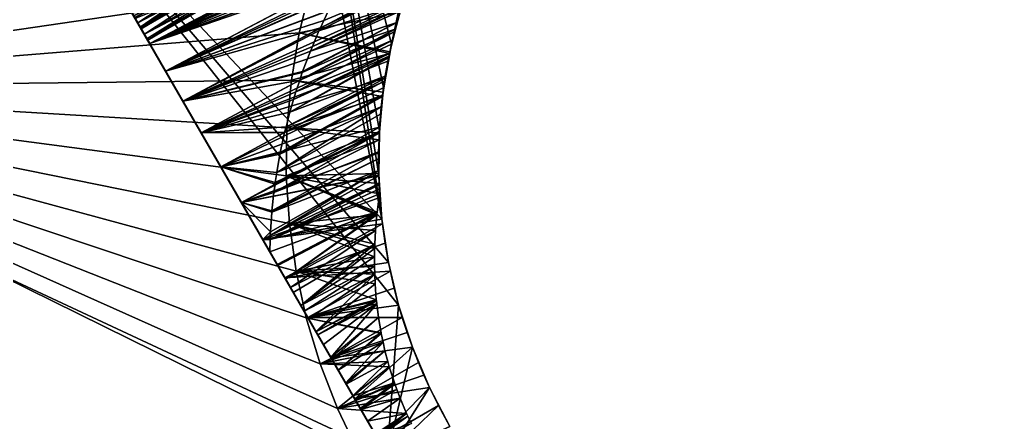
# Model space of a CAD drawing. Header units: metres. Extents: x -44.6 to 35.4, y -44.1 to 26.9.
# Drawn here: x -23.86 to -2.72, y -11.33 to -2.61 of the extents above; entities that cross this region are included whole.
import ezdxf

# ---------------------------------------------------------------- set-up
doc = ezdxf.new("R2010")
doc.units = ezdxf.units.M

msp = doc.modelspace()

# ---------------------------------------------------------------- linework, layer by layer
for points in [[(-32.494915, -4.090965, 91.214554), (-21.645548, 21.083145, 91.214554), (-21.477617, 20.976406, 91.214554)], [(-30.562969, 9.967408, 91.214554), (-21.645548, 21.083145, 91.214554), (-32.494915, -4.090965, 91.214554)], [(-21.477617, 20.976406, 91.214554), (-21.155891, 20.771914, 91.214554), (-32.494915, -4.090965, 91.214554)], [(-32.494915, -4.090965, 91.214554), (-21.155891, 20.771914, 91.214554), (-20.875952, 20.604309, 91.214554)], [(-20.875952, 20.604309, 91.214554), (-20.860102, 20.594818, 91.214554), (-32.494915, -4.090965, 91.214554)], [(-20.860102, 20.594818, 91.214554), (-20.660181, 20.475122, 91.214554), (-32.494915, -4.090965, 91.214554)], [(-32.494915, -4.090965, 91.214554), (-20.660181, 20.475122, 91.214554), (-20.206511, 20.219816, 91.214554)], [(-20.206511, 20.219816, 91.214554), (-20.158503, 20.192801, 91.214554), (-32.494915, -4.090965, 91.214554)], [(-20.158503, 20.192801, 91.214554), (-19.650936, 19.924978, 91.214554), (-32.494915, -4.090965, 91.214554)], [(-32.494915, -4.090965, 91.214554), (-19.650936, 19.924978, 91.214554), (-19.514906, 19.857868, 91.214554)], [(-19.514906, 19.857868, 91.214554), (-19.447666, 19.824694, 91.214554), (-32.494915, -4.090965, 91.214554)], [(-19.447666, 19.824694, 91.214554), (-19.137566, 19.671705, 91.214554), (-32.494915, -4.090965, 91.214554)], [(-32.494915, -4.090965, 91.214554), (-19.137566, 19.671705, 91.214554), (-18.786144, 19.510136, 91.214554)], [(-18.786144, 19.510136, 91.214554), (-18.618469, 19.433048, 91.214554), (-32.494915, -4.090965, 91.214554)], [(-18.618469, 19.433048, 91.214554), (-18.093723, 19.209085, 91.214554), (-32.494915, -4.090965, 91.214554)], [(-32.494915, -4.090965, 91.214554), (-18.093723, 19.209085, 91.214554), (-18.020308, 19.18013, 91.214554)], [(-18.020308, 19.18013, 91.214554), (-17.748207, 19.072813, 91.214554), (-32.494915, -4.090965, 91.214554)], [(-17.748207, 19.072813, 91.214554), (-17.563393, 18.999922, 91.214554), (-32.494915, -4.090965, 91.214554)], [(-32.494915, -4.090965, 91.214554), (-17.563393, 18.999922, 91.214554), (-8.667542, 15.624047, 91.214554)], [(-8.667542, 15.624047, 91.214554), (-8.546576, 15.073651, 91.214554), (-32.494915, -4.090965, 91.214554)], [(-32.494915, -4.090965, 91.214554), (-8.546576, 15.073651, 91.214554), (-8.349462, 14.545717, 91.214554)], [(-32.494915, -4.090965, 91.214554), (-8.349462, 14.545717, 91.214554), (-8.080112, 14.050723, 91.214554)], [(-32.494915, -4.090965, 91.214554), (-8.080112, 14.050723, 91.214554), (-7.743872, 13.598495, 91.214554)], [(-15.196311, 2.685419, 91.214554), (-32.494915, -4.090965, 91.214554), (-7.743872, 13.598495, 91.214554)], [(2.223463, 3.603205, 123.214554), (17.662024, -5.01509, 123.214554), (-6.581602, 10.777853, 123.214554)], [(-6.581602, 10.777853, 123.214554), (17.753557, -4.069033, 123.214554), (17.766653, -3.118649, 123.214554)], [(-6.581602, 10.777853, 123.214554), (17.662024, -5.01509, 123.214554), (17.753557, -4.069033, 123.214554)], [(17.766653, -3.118649, 123.214554), (17.701221, -2.170429, 123.214554), (-6.581602, 10.777853, 123.214554)], [(-17.695726, 4.132704, 123.214554), (-15.8089, -3.148264, 123.214554), (-13.488768, 7.718151, 123.214554)], [(-15.8089, -3.148264, 123.214554), (-13.168646, 7.661705, 123.214554), (-13.488768, 7.718151, 123.214554)], [(-13.168646, 7.661705, 123.214554), (-15.8089, -3.148264, 123.214554), (-15.5629, -2.230176, 123.214554)], [(-16.017445, -6.928191, 123.214554), (-17.695726, 4.132704, 123.214554), (-18.087242, 3.863183, 123.214554)], [(-17.695726, 4.132704, 123.214554), (-15.978246, -4.08353, 123.214554), (-15.8089, -3.148264, 123.214554)], [(-17.695726, 4.132704, 123.214554), (-16.069778, -5.029587, 123.214554), (-15.978246, -4.08353, 123.214554)], [(-17.695726, 4.132704, 123.214554), (-16.017445, -6.928191, 123.214554), (-16.082874, -5.979971, 123.214554)], [(-16.082874, -5.979971, 123.214554), (-16.069778, -5.029587, 123.214554), (-17.695726, 4.132704, 123.214554)], [(-16.017445, -6.928191, 123.214554), (-18.087242, 3.863183, 123.214554), (-23.330578, 0.835941, 123.214554)], [(-15.196311, 2.685419, 91.214554), (-15.805533, 1.846896, 91.214554), (-32.494915, -4.090965, 91.214554)], [(-15.805533, 1.846896, 91.214554), (-16.348629, 0.964106, 91.214554), (-32.494915, -4.090965, 91.214554)], [(-32.494915, -4.090965, 91.214554), (-16.348629, 0.964106, 91.214554), (-16.822397, 0.042252, 91.214554)], [(-27.222542, -1.411085, 95.224335), (-32.337242, -4.364059, 93.214554), (-23.330578, 0.835942, 93.214554)], [(-15.902775, -12.029388, 93.214554), (-23.330578, 0.835942, 93.214554), (-32.337242, -4.364059, 93.214554)], [(-23.330578, 0.835942, 93.214554), (-15.902775, -12.029388, 93.214554), (-16.155035, -11.592459, 93.285202)], [(-23.330578, 0.835942, 93.214554), (-16.32365, -11.300408, 93.33284), (-21.804766, -1.806843, 94.895737)], [(-16.155035, -11.592459, 93.285202), (-16.164083, -11.576787, 93.286781), (-23.330578, 0.835942, 93.214554)], [(-23.330578, 0.835942, 93.214554), (-16.164083, -11.576787, 93.286781), (-16.32365, -11.300408, 93.33284)], [(-23.330578, 0.835941, 123.214554), (-15.873933, -7.867769, 123.214554), (-16.017445, -6.928191, 123.214554)], [(-15.653323, -8.792286, 123.214554), (-23.330578, 0.835941, 123.214554), (-15.902774, -12.029389, 123.214554)], [(-15.653323, -8.792286, 123.214554), (-15.873933, -7.867769, 123.214554), (-23.330578, 0.835941, 123.214554)], [(-21.663687, -2.051198, 121.818863), (-15.902774, -12.029389, 123.214554), (-23.330578, 0.835941, 123.214554)], [(-14.386711, 0.355057, 116.553543), (-21.03813, -3.134695, 116.803825), (-21.351601, -2.591747, 115.981361)], [(-21.03813, -3.134695, 116.803825), (-14.386711, 0.355057, 116.553543), (-14.626062, -0.053097, 116.862053)], [(-16.822397, 0.042252, 91.214554), (-17.224047, -0.913233, 91.214554), (-32.494915, -4.090965, 91.214554)], [(-14.626062, -0.053097, 116.862053), (-14.848166, -0.470462, 117.170868), (-21.03813, -3.134695, 116.803825)], [(-21.351601, -2.591746, 100.447754), (-21.03813, -3.134694, 99.625282), (-16.063345, -0.525684, 99.813087)], [(-21.03813, -3.134695, 116.803825), (-14.848166, -0.470462, 117.170868), (-14.958775, -0.704084, 117.338776)], [(-16.165161, -0.672654, 99.706337), (-16.063345, -0.525684, 99.813087), (-21.03813, -3.134694, 99.625282)], [(-16.398064, -1.032839, 99.450012), (-16.165161, -0.672654, 99.706337), (-21.03813, -3.134694, 99.625282)], [(-14.958775, -0.704084, 117.338776), (-20.694098, -3.730575, 117.575897), (-21.03813, -3.134695, 116.803825)], [(-20.694098, -3.730575, 117.575897), (-14.958775, -0.704084, 117.338776), (-15.106964, -1.017082, 117.563721)], [(-32.494915, -4.090965, 91.214554), (-17.224047, -0.913233, 91.214554), (-17.551207, -1.896715, 91.214554)], [(-18.787207, -1.033408, 95.422897), (-21.385283, -2.533409, 95.422897), (-21.295929, -2.688173, 95.707306)], [(-21.295929, -2.688173, 95.707306), (-18.697853, -1.188172, 95.707306), (-18.787207, -1.033408, 95.422897)], [(-21.03813, -3.134694, 99.625282), (-16.434874, -1.089766, 99.4095), (-16.398064, -1.032839, 99.450012)], [(-20.694098, -3.730575, 117.575897), (-15.106964, -1.017082, 117.563721), (-15.241923, -1.335538, 117.786011)], [(-18.697853, -1.188172, 97.008957), (-21.295929, -2.688173, 97.008957), (-21.385283, -2.533409, 97.293365)], [(-18.764885, -1.072072, 119.183723), (-21.362961, -2.572072, 119.183723), (-21.244204, -2.777764, 119.421242)], [(-21.295929, -2.688173, 97.008957), (-18.697853, -1.188172, 97.008957), (-18.642384, -1.284248, 96.69191)], [(-18.697853, -1.188172, 95.707306), (-21.295929, -2.688173, 95.707306), (-21.240459, -2.784248, 96.024353)], [(-21.244204, -2.777764, 119.421242), (-18.646128, -1.277764, 119.421242), (-18.764885, -1.072072, 119.183723)], [(-21.240459, -2.784248, 96.024353), (-18.642384, -1.284248, 96.024353), (-18.697853, -1.188172, 95.707306)], [(-21.03813, -3.134694, 99.625282), (-16.701332, -1.533283, 99.101166), (-16.434874, -1.089766, 99.4095)], [(-18.646128, -1.277764, 121.29171), (-21.244204, -2.777764, 121.29171), (-21.362961, -2.572072, 121.529221)], [(-18.642384, -1.284248, 96.69191), (-21.240459, -2.784248, 96.69191), (-21.295929, -2.688173, 97.008957)], [(-21.244204, -2.777764, 121.29171), (-18.646128, -1.277764, 121.29171), (-18.556774, -1.432528, 121.007301)], [(-18.646128, -1.277764, 119.421242), (-21.244204, -2.777764, 119.421242), (-21.15485, -2.932528, 119.70565)], [(-18.556774, -1.432528, 121.007301), (-21.15485, -2.932528, 121.007301), (-21.244204, -2.777764, 121.29171)], [(-21.240459, -2.784248, 96.69191), (-18.642384, -1.284248, 96.69191), (-18.623581, -1.316818, 96.358131)], [(-18.642384, -1.284248, 96.024353), (-21.240459, -2.784248, 96.024353), (-21.221657, -2.816818, 96.358131)], [(-18.623581, -1.316818, 96.358131), (-21.221657, -2.816818, 96.358131), (-21.240459, -2.784248, 96.69191)], [(-21.221657, -2.816818, 96.358131), (-18.623581, -1.316818, 96.358131), (-18.642384, -1.284248, 96.024353)], [(-21.15485, -2.932528, 119.70565), (-18.556774, -1.432528, 119.70565), (-18.646128, -1.277764, 119.421242)], [(-21.15485, -2.932528, 121.007301), (-18.556774, -1.432528, 121.007301), (-18.501305, -1.528603, 120.690254)], [(-18.556774, -1.432528, 119.70565), (-21.15485, -2.932528, 119.70565), (-21.099382, -3.028604, 120.02269)], [(-21.099382, -3.028604, 120.02269), (-18.501305, -1.528603, 120.02269), (-18.556774, -1.432528, 119.70565)], [(-20.694098, -3.730575, 117.575897), (-15.241923, -1.335538, 117.786011), (-15.405162, -1.76148, 118.075294)], [(-18.501305, -1.528603, 120.690254), (-21.099382, -3.028604, 120.690254), (-21.15485, -2.932528, 121.007301)], [(-21.099382, -3.028604, 120.690254), (-18.501305, -1.528603, 120.690254), (-18.482502, -1.561173, 120.356476)], [(-18.501305, -1.528603, 120.02269), (-21.099382, -3.028604, 120.02269), (-21.080578, -3.061173, 120.356476)], [(-18.482502, -1.561173, 120.356476), (-21.080578, -3.061173, 120.356476), (-21.099382, -3.028604, 120.690254)], [(-21.080578, -3.061173, 120.356476), (-18.482502, -1.561173, 120.356476), (-18.501305, -1.528603, 120.02269)], [(-16.714035, -1.556192, 99.08564), (-16.701332, -1.533283, 99.101166), (-21.03813, -3.134694, 99.625282)], [(-16.771801, -1.660368, 99.015045), (-16.714035, -1.556192, 99.08564), (-21.03813, -3.134694, 99.625282)], [(-21.03813, -3.134694, 99.625282), (-20.694099, -3.730574, 98.853218), (-16.771801, -1.660368, 99.015045)], [(-16.946945, -1.976227, 98.801018), (-16.771801, -1.660368, 99.015045), (-20.694099, -3.730574, 98.853218)], [(-17.551207, -1.896715, 91.214554), (-17.801952, -2.902398, 91.214554), (-32.494915, -4.090965, 91.214554)], [(-21.804766, -1.806843, 97.820526), (-21.646244, -2.081411, 97.709587), (-21.03813, -3.134694, 99.625282)], [(-21.03813, -3.134694, 99.625282), (-21.351601, -2.591746, 100.447754), (-21.804766, -1.806843, 97.820526)], [(-16.32365, -11.300408, 93.33284), (-21.646244, -2.081411, 95.006676), (-21.804766, -1.806843, 94.895737)], [(-15.405162, -1.76148, 118.075294), (-20.321526, -4.375889, 118.293022), (-20.694098, -3.730575, 117.575897)], [(-20.321526, -4.375889, 118.293022), (-15.405162, -1.76148, 118.075294), (-15.5629, -2.230176, 118.382599)], [(-17.801952, -2.902398, 91.214554), (-17.551207, -1.896715, 91.214554), (-15.63062, -2.454697, 93.214554)], [(-15.578932, -2.281859, 95.948425), (-15.449056, -1.885396, 96.281616), (-17.377438, -2.860038, 98.226501)], [(-17.347094, -2.79477, 98.268318), (-17.377438, -2.860038, 98.226501), (-15.449056, -1.885396, 96.281616)], [(-17.347094, -2.79477, 98.268318), (-15.449056, -1.885396, 96.281616), (-15.441038, -1.863641, 96.300468)], [(-15.441038, -1.863641, 96.300468), (-17.27416, -2.637895, 98.36882), (-17.347094, -2.79477, 98.268318)], [(-17.172165, -2.418511, 98.509369), (-17.27416, -2.637895, 98.36882), (-15.441038, -1.863641, 96.300468)], [(-21.663687, -2.051198, 118.894081), (-21.351601, -2.591747, 115.981361), (-21.03813, -3.134695, 116.803825)], [(-15.902774, -12.029389, 123.214554), (-21.663687, -2.051198, 121.818863), (-21.505165, -2.325767, 121.707924)], [(-21.03813, -3.134695, 116.803825), (-21.505165, -2.325767, 119.00502), (-21.663687, -2.051198, 118.894081)], [(-21.03813, -3.134694, 99.625282), (-21.646244, -2.081411, 97.709587), (-21.504038, -2.327717, 97.530876)], [(-21.504038, -2.327717, 95.185387), (-21.646244, -2.081411, 95.006676), (-16.32365, -11.300408, 93.33284)], [(-17.005726, -2.091661, 98.724899), (-16.946945, -1.976227, 98.801018), (-20.694099, -3.730574, 98.853218)], [(-20.694099, -3.730574, 98.853218), (-17.172165, -2.418511, 98.509369), (-17.005726, -2.091661, 98.724899)], [(-20.321526, -4.375889, 118.293022), (-15.5629, -2.230176, 118.382599), (-15.730493, -2.82092, 118.752892)], [(-17.518511, -3.194686, 98.01857), (-15.603333, -2.366515, 95.879646), (-15.578932, -2.281859, 95.948425)], [(-17.377438, -2.860038, 98.226501), (-17.518511, -3.194686, 98.01857), (-15.578932, -2.281859, 95.948425)], [(-15.5629, -2.230176, 123.214554), (-15.8089, -3.148264, 123.214554), (-15.8089, -3.148264, 118.949699)], [(-15.8089, -3.148264, 118.949699), (-15.730493, -2.82092, 118.752892), (-15.5629, -2.230176, 123.214554)], [(-15.730493, -2.82092, 118.752892), (-15.5629, -2.230176, 118.382599), (-15.5629, -2.230176, 123.214554)], [(-20.694098, -3.730575, 117.575897), (-21.362961, -2.572072, 119.183723), (-21.505165, -2.325767, 119.00502)], [(-21.505165, -2.325767, 119.00502), (-21.03813, -3.134695, 116.803825), (-20.694098, -3.730575, 117.575897)], [(-21.505165, -2.325767, 121.707924), (-21.362961, -2.572072, 121.529221), (-15.902774, -12.029389, 123.214554)], [(-20.694099, -3.730574, 98.853218), (-21.504038, -2.327717, 97.530876), (-21.385283, -2.533409, 97.293365)], [(-21.504038, -2.327717, 95.185387), (-16.32365, -11.300408, 93.33284), (-16.471443, -11.044425, 93.392426)], [(-21.504038, -2.327717, 97.530876), (-20.694099, -3.730574, 98.853218), (-21.03813, -3.134694, 99.625282)], [(-16.471443, -11.044425, 93.392426), (-16.482798, -11.024759, 93.397003), (-21.504038, -2.327717, 95.185387)], [(-16.482798, -11.024759, 93.397003), (-21.385283, -2.533409, 95.422897), (-21.504038, -2.327717, 95.185387)], [(-20.321526, -4.375888, 98.136086), (-20.694099, -3.730574, 98.853218), (-21.385283, -2.533409, 97.293365)], [(-21.385283, -2.533409, 97.293365), (-21.295929, -2.688173, 97.008957), (-20.321526, -4.375888, 98.136086)], [(-21.295929, -2.688173, 95.707306), (-21.385283, -2.533409, 95.422897), (-16.482798, -11.024759, 93.397003)], [(-17.27416, -2.637895, 98.36882), (-17.172165, -2.418511, 98.509369), (-20.694099, -3.730574, 98.853218)], [(-15.63062, -2.454697, 93.214554), (-15.844217, -3.31139, 93.214554), (-17.801952, -2.902398, 91.214554)], [(-17.563202, -3.300703, 97.952698), (-15.623671, -2.437069, 95.822327), (-15.603333, -2.366515, 95.879646)], [(-15.603333, -2.366515, 95.879646), (-17.518511, -3.194686, 98.01857), (-17.563202, -3.300703, 97.952698)], [(-15.69227, -2.675061, 95.62896), (-15.623671, -2.437069, 95.822327), (-17.563202, -3.300703, 97.952698)], [(-15.63062, -2.454697, 93.214554), (-15.788911, -3.06067, 95.327606), (-15.851014, -3.35025, 95.110916)], [(-15.851014, -3.35025, 95.110916), (-15.844217, -3.31139, 93.214554), (-15.63062, -2.454697, 93.214554)], [(-15.743825, -2.880768, 95.468201), (-15.788911, -3.06067, 95.327606), (-15.62467, -2.43681, 93.214554)], [(-15.63062, -2.454697, 93.214554), (-15.62467, -2.43681, 93.214554), (-15.788911, -3.06067, 95.327606)], [(-15.62467, -2.43681, 93.214554), (-15.69227, -2.675061, 95.62896), (-15.743825, -2.880768, 95.468201)], [(-15.62467, -2.43681, 93.214554), (-15.623671, -2.437069, 95.822327), (-15.69227, -2.675061, 95.62896)], [(-21.244204, -2.777764, 119.421242), (-21.362961, -2.572072, 119.183723), (-20.694098, -3.730575, 117.575897)], [(-21.362961, -2.572072, 121.529221), (-21.244204, -2.777764, 121.29171), (-15.902774, -12.029389, 123.214554)], [(-21.295929, -2.688173, 95.707306), (-16.482798, -11.024759, 93.397003), (-16.641768, -10.749416, 93.479492)], [(-20.321526, -4.375888, 98.136086), (-21.295929, -2.688173, 97.008957), (-21.240459, -2.784248, 96.69191)], [(-16.641768, -10.749416, 93.479492), (-21.240459, -2.784248, 96.024353), (-21.295929, -2.688173, 95.707306)], [(-17.347094, -2.79477, 98.268318), (-17.27416, -2.637895, 98.36882), (-20.694099, -3.730574, 98.853218)], [(-17.729897, -3.740394, 97.688225), (-17.73737, -3.762537, 97.675354), (-15.69227, -2.675061, 95.62896)], [(-17.73737, -3.762537, 97.675354), (-15.743825, -2.880768, 95.468201), (-15.69227, -2.675061, 95.62896)], [(-17.563202, -3.300703, 97.952698), (-17.729897, -3.740394, 97.688225), (-15.69227, -2.675061, 95.62896)], [(-32.494915, -4.090965, 91.214554), (-17.801952, -2.902398, 91.214554), (-17.974804, -3.924354, 91.214554)], [(-20.694098, -3.730575, 117.575897), (-20.321526, -4.375889, 118.293022), (-21.244204, -2.777764, 119.421242)], [(-21.15485, -2.932528, 119.70565), (-21.244204, -2.777764, 119.421242), (-20.321526, -4.375889, 118.293022)], [(-15.902774, -12.029389, 123.214554), (-21.244204, -2.777764, 121.29171), (-21.15485, -2.932528, 121.007301)], [(-21.240459, -2.784248, 96.024353), (-18.267569, -7.933445, 95.43248), (-18.279417, -7.912923, 95.455223)], [(-21.240459, -2.784248, 96.024353), (-17.280407, -9.643258, 94.000671), (-17.400585, -9.435103, 94.135452)], [(-18.279417, -7.912923, 95.455223), (-18.591791, -7.371877, 95.89576), (-21.240459, -2.784248, 96.024353)], [(-21.240459, -2.784248, 96.69191), (-19.9226, -5.066849, 97.478104), (-20.321526, -4.375888, 98.136086)], [(-17.400585, -9.435103, 94.135452), (-17.441793, -9.363731, 94.181664), (-21.240459, -2.784248, 96.024353)], [(-21.240459, -2.784248, 96.024353), (-17.09531, -9.963856, 93.819115), (-17.119907, -9.921253, 93.84063)], [(-21.240459, -2.784248, 96.024353), (-16.800795, -10.473973, 93.580627), (-16.960102, -10.198043, 93.700829)], [(-21.240459, -2.784248, 96.024353), (-16.641768, -10.749416, 93.479492), (-16.785234, -10.500924, 93.570732)], [(-21.240459, -2.784248, 96.024353), (-18.099438, -8.224656, 95.132797), (-18.267569, -7.933445, 95.43248)], [(-21.240459, -2.784248, 96.024353), (-17.932919, -8.513075, 94.858978), (-17.993231, -8.408612, 94.958153)], [(-17.119907, -9.921253, 93.84063), (-17.280407, -9.643258, 94.000671), (-21.240459, -2.784248, 96.024353)], [(-17.441793, -9.363731, 94.181664), (-17.604235, -9.082373, 94.38443), (-21.240459, -2.784248, 96.024353)], [(-16.785234, -10.500924, 93.570732), (-16.800795, -10.473973, 93.580627), (-21.240459, -2.784248, 96.024353)], [(-16.960102, -10.198043, 93.700829), (-17.09531, -9.963856, 93.819115), (-21.240459, -2.784248, 96.024353)], [(-17.993231, -8.408612, 94.958153), (-18.099438, -8.224656, 95.132797), (-21.240459, -2.784248, 96.024353)], [(-21.240459, -2.784248, 96.024353), (-17.767895, -8.798904, 94.609879), (-17.932919, -8.513075, 94.858978)], [(-21.240459, -2.784248, 96.024353), (-17.604235, -9.082373, 94.38443), (-17.700129, -8.916282, 94.516525)], [(-21.240459, -2.784248, 96.024353), (-18.591791, -7.371877, 95.89576), (-19.055187, -6.569252, 96.354637)], [(-17.700129, -8.916282, 94.516525), (-17.767895, -8.798904, 94.609879), (-21.240459, -2.784248, 96.024353)], [(-19.055187, -6.569252, 96.354637), (-21.221657, -2.816818, 96.358131), (-21.240459, -2.784248, 96.024353)], [(-19.9226, -5.066849, 97.478104), (-21.240459, -2.784248, 96.69191), (-21.221657, -2.816818, 96.358131)], [(-21.221657, -2.816818, 96.358131), (-19.499659, -5.799404, 96.883125), (-19.9226, -5.066849, 97.478104)], [(-21.221657, -2.816818, 96.358131), (-19.055187, -6.569252, 96.354637), (-19.499659, -5.799404, 96.883125)], [(-21.099382, -3.028604, 120.02269), (-21.15485, -2.932528, 119.70565), (-19.922598, -5.066851, 118.951012)], [(-20.321526, -4.375889, 118.293022), (-19.922598, -5.066851, 118.951012), (-21.15485, -2.932528, 119.70565)], [(-21.15485, -2.932528, 121.007301), (-21.099382, -3.028604, 120.690254), (-15.902774, -12.029389, 123.214554)], [(-20.694099, -3.730574, 98.853218), (-20.321526, -4.375888, 98.136086), (-17.347094, -2.79477, 98.268318)], [(-17.377438, -2.860038, 98.226501), (-17.347094, -2.79477, 98.268318), (-20.321526, -4.375888, 98.136086)], [(-15.730493, -2.82092, 118.752892), (-19.922598, -5.066851, 118.951012), (-20.321526, -4.375889, 118.293022)], [(-17.518511, -3.194686, 98.01857), (-17.377438, -2.860038, 98.226501), (-20.321526, -4.375888, 98.136086)], [(-19.922598, -5.066851, 118.951012), (-15.730493, -2.82092, 118.752892), (-15.8089, -3.148264, 118.949699)], [(-17.974804, -3.924354, 91.214554), (-17.801952, -2.902398, 91.214554), (-15.850787, -3.350235, 93.214554)], [(-17.801952, -2.902398, 91.214554), (-15.844217, -3.31139, 93.214554), (-15.850787, -3.350235, 93.214554)], [(-17.792856, -3.926911, 97.579826), (-15.788911, -3.06067, 95.327606), (-15.743825, -2.880768, 95.468201)], [(-15.743825, -2.880768, 95.468201), (-17.73737, -3.762537, 97.675354), (-17.792856, -3.926911, 97.579826)], [(-21.099382, -3.028604, 120.690254), (-18.11219, -8.202568, 120.919945), (-17.619202, -9.05645, 121.231979)], [(-21.080578, -3.061173, 120.356476), (-21.099382, -3.028604, 120.02269), (-19.499659, -5.799405, 119.54599)], [(-17.619202, -9.05645, 121.231979), (-15.902774, -12.029389, 123.214554), (-21.099382, -3.028604, 120.690254)], [(-21.099382, -3.028604, 120.690254), (-21.080578, -3.061173, 120.356476), (-18.591789, -7.371878, 120.533356)], [(-18.591789, -7.371878, 120.533356), (-18.11219, -8.202568, 120.919945), (-21.099382, -3.028604, 120.690254)], [(-19.922598, -5.066851, 118.951012), (-19.499659, -5.799405, 119.54599), (-21.099382, -3.028604, 120.02269)], [(-19.499659, -5.799405, 119.54599), (-19.055185, -6.569253, 120.074471), (-21.080578, -3.061173, 120.356476)], [(-19.055185, -6.569253, 120.074471), (-18.591789, -7.371878, 120.533356), (-21.080578, -3.061173, 120.356476)], [(-15.8089, -3.148264, 118.949699), (-15.884423, -3.512819, 119.161713), (-19.922598, -5.066851, 118.951012)], [(-15.851014, -3.35025, 95.110916), (-15.788911, -3.06067, 95.327606), (-17.877947, -4.178994, 97.433327)], [(-17.792856, -3.926911, 97.579826), (-17.877947, -4.178994, 97.433327), (-15.788911, -3.06067, 95.327606)], [(-15.8089, -3.148264, 123.214554), (-15.978246, -4.08353, 123.214554), (-15.974477, -4.084018, 119.475967)], [(-15.974477, -4.084018, 119.475967), (-15.948449, -3.881816, 119.368523), (-15.8089, -3.148264, 123.214554)], [(-15.8089, -3.148264, 123.214554), (-15.948449, -3.881816, 119.368523), (-15.884423, -3.512819, 119.161713)], [(-15.884423, -3.512819, 119.161713), (-15.8089, -3.148264, 118.949699), (-15.8089, -3.148264, 123.214554)], [(-20.321526, -4.375888, 98.136086), (-17.563202, -3.300703, 97.952698), (-17.518511, -3.194686, 98.01857)], [(-20.321526, -4.375888, 98.136086), (-17.729897, -3.740394, 97.688225), (-17.563202, -3.300703, 97.952698)], [(-15.850787, -3.350235, 93.214554), (-15.991461, -4.181945, 93.214554), (-17.974804, -3.924354, 91.214554)], [(-17.926399, -4.342218, 97.341866), (-15.863118, -3.40669, 95.068687), (-15.851014, -3.35025, 95.110916)], [(-17.877947, -4.178994, 97.433327), (-17.926399, -4.342218, 97.341866), (-15.851014, -3.35025, 95.110916)], [(-15.956716, -3.945041, 94.684074), (-16.000223, -4.251044, 94.473549), (-15.850787, -3.350235, 93.214554)], [(-15.991461, -4.181945, 93.214554), (-15.850787, -3.350235, 93.214554), (-16.000223, -4.251044, 94.473549)], [(-15.850787, -3.350235, 93.214554), (-15.941522, -3.838175, 94.757591), (-15.956716, -3.945041, 94.684074)], [(-15.870979, -3.443345, 95.041252), (-15.941522, -3.838175, 94.757591), (-15.850787, -3.350235, 93.214554)], [(-15.863118, -3.40669, 95.068687), (-15.870979, -3.443345, 95.041252), (-15.850787, -3.350235, 93.214554)], [(-15.850787, -3.350235, 93.214554), (-15.851014, -3.35025, 95.110916), (-15.863118, -3.40669, 95.068687)], [(-15.851014, -3.35025, 95.110916), (-15.850787, -3.350235, 93.214554), (-15.844217, -3.31139, 93.214554)], [(-19.922598, -5.066851, 118.951012), (-15.884423, -3.512819, 119.161713), (-15.948449, -3.881816, 119.368523)], [(-18.00778, -4.616377, 97.18824), (-15.870979, -3.443345, 95.041252), (-15.863118, -3.40669, 95.068687)], [(-15.863118, -3.40669, 95.068687), (-17.926399, -4.342218, 97.341866), (-18.00778, -4.616377, 97.18824)], [(-15.941522, -3.838175, 94.757591), (-15.870979, -3.443345, 95.041252), (-18.00778, -4.616377, 97.18824)], [(-17.73737, -3.762537, 97.675354), (-17.729897, -3.740394, 97.688225), (-20.321526, -4.375888, 98.136086)], [(-17.792856, -3.926911, 97.579826), (-17.73737, -3.762537, 97.675354), (-20.321526, -4.375888, 98.136086)], [(-17.974804, -3.924354, 91.214554), (-18.068741, -4.95656, 91.214554), (-32.494915, -4.090965, 91.214554)], [(-20.321526, -4.375888, 98.136086), (-19.9226, -5.066849, 97.478104), (-17.792856, -3.926911, 97.579826)], [(-17.877947, -4.178994, 97.433327), (-17.792856, -3.926911, 97.579826), (-19.9226, -5.066849, 97.478104)], [(-15.948449, -3.881816, 119.368523), (-19.499659, -5.799405, 119.54599), (-19.922598, -5.066851, 118.951012)], [(-19.499659, -5.799405, 119.54599), (-15.948449, -3.881816, 119.368523), (-15.974477, -4.084018, 119.475967)], [(-18.119812, -5.052414, 96.953201), (-16.000223, -4.251044, 94.473549), (-15.956716, -3.945041, 94.684074)], [(-15.956716, -3.945041, 94.684074), (-18.088615, -4.930993, 97.018654), (-18.119812, -5.052414, 96.953201)], [(-18.00778, -4.616377, 97.18824), (-18.088615, -4.930993, 97.018654), (-15.941522, -3.838175, 94.757591)], [(-18.088615, -4.930993, 97.018654), (-15.956716, -3.945041, 94.684074), (-15.941522, -3.838175, 94.757591)], [(-18.068741, -4.95656, 91.214554), (-17.974804, -3.924354, 91.214554), (-16.000311, -4.279197, 93.214554)], [(-17.974804, -3.924354, 91.214554), (-15.991461, -4.181945, 93.214554), (-16.000311, -4.279197, 93.214554)], [(-32.494915, -4.090965, 91.214554), (-17.179567, -30.617912, 91.214554), (-17.237789, -30.517071, 92.023247)], [(-32.436691, -4.191808, 92.023247), (-32.494915, -4.090965, 91.214554), (-17.237789, -30.517071, 92.023247)], [(-17.179567, -30.617912, 91.214554), (-32.494915, -4.090965, 91.214554), (-16.529085, -11.959314, 91.214554)], [(-32.494915, -4.090965, 91.214554), (-16.976929, -11.024591, 91.214554), (-16.529085, -11.959314, 91.214554)], [(-32.494915, -4.090965, 91.214554), (-17.651316, -9.066031, 91.214554), (-17.351742, -10.058265, 91.214554)], [(-32.494915, -4.090965, 91.214554), (-18.018131, -7.027355, 91.214554), (-17.873882, -8.053739, 91.214554)], [(-18.068741, -4.95656, 91.214554), (-18.083212, -5.992929, 91.214554), (-32.494915, -4.090965, 91.214554)], [(-17.351742, -10.058265, 91.214554), (-16.976929, -11.024591, 91.214554), (-32.494915, -4.090965, 91.214554)], [(-18.083212, -5.992929, 91.214554), (-18.018131, -7.027355, 91.214554), (-32.494915, -4.090965, 91.214554)], [(-17.873882, -8.053739, 91.214554), (-17.651316, -9.066031, 91.214554), (-32.494915, -4.090965, 91.214554)], [(-32.436691, -4.191808, 92.023247), (-17.237789, -30.517071, 92.023247), (-17.276957, -30.449232, 92.722313)], [(-32.397526, -4.259646, 92.722321), (-32.436691, -4.191808, 92.023247), (-17.276957, -30.449232, 92.722313)], [(-17.926399, -4.342218, 97.341866), (-17.877947, -4.178994, 97.433327), (-19.9226, -5.066849, 97.478104)], [(-15.974477, -4.084018, 119.475967), (-16.029194, -4.509094, 119.701828), (-19.499659, -5.799405, 119.54599)], [(-15.978246, -4.08353, 123.214554), (-16.069778, -5.029587, 123.214554), (-16.067963, -5.029659, 119.959396)], [(-16.067963, -5.029659, 119.959396), (-16.06455, -4.941018, 119.917747), (-15.978246, -4.08353, 123.214554)], [(-16.06455, -4.941018, 119.917747), (-16.029194, -4.509094, 119.701828), (-15.978246, -4.08353, 123.214554)], [(-16.029194, -4.509094, 119.701828), (-15.974477, -4.084018, 119.475967), (-15.978246, -4.08353, 123.214554)], [(-15.991461, -4.181945, 93.214554), (-16.000223, -4.251044, 94.473549), (-16.003166, -4.278945, 94.455215)], [(-16.003166, -4.278945, 94.455215), (-16.000311, -4.279197, 93.214554), (-15.991461, -4.181945, 93.214554)], [(-32.337242, -4.364059, 93.214554), (-32.397526, -4.259646, 92.722321), (-17.276957, -30.449232, 92.722313)], [(-15.902775, -12.029388, 93.214554), (-32.337242, -4.364059, 93.214554), (-17.337238, -30.344818, 93.214554)], [(-17.276957, -30.449232, 92.722313), (-17.337238, -30.344818, 93.214554), (-32.337242, -4.364059, 93.214554)], [(-19.9226, -5.066849, 97.478104), (-18.00778, -4.616377, 97.18824), (-17.926399, -4.342218, 97.341866)], [(-18.221941, -5.528743, 96.707733), (-16.025776, -4.493261, 94.3144), (-16.003166, -4.278945, 94.455215)], [(-18.214449, -5.486969, 96.728416), (-18.221941, -5.528743, 96.707733), (-16.003166, -4.278945, 94.455215)], [(-16.003166, -4.278945, 94.455215), (-16.000223, -4.251044, 94.473549), (-18.214449, -5.486969, 96.728416)], [(-18.120285, -5.054585, 96.95208), (-18.214449, -5.486969, 96.728416), (-16.000223, -4.251044, 94.473549)], [(-18.119812, -5.052414, 96.953201), (-18.120285, -5.054585, 96.95208), (-16.000223, -4.251044, 94.473549)], [(-16.000311, -4.279197, 93.214554), (-16.071482, -5.061231, 93.214554), (-18.068741, -4.95656, 91.214554)], [(-16.070524, -5.049989, 93.960594), (-16.072012, -5.071438, 93.947166), (-16.000311, -4.279197, 93.214554)], [(-16.071482, -5.061231, 93.214554), (-16.000311, -4.279197, 93.214554), (-16.072012, -5.071438, 93.947166)], [(-16.000311, -4.279197, 93.214554), (-16.043621, -4.662408, 94.20327), (-16.070524, -5.049989, 93.960594)], [(-16.025776, -4.493261, 94.3144), (-16.043621, -4.662408, 94.20327), (-16.000311, -4.279197, 93.214554)], [(-16.000311, -4.279197, 93.214554), (-16.003166, -4.278945, 94.455215), (-16.025776, -4.493261, 94.3144)], [(-18.088615, -4.930993, 97.018654), (-18.00778, -4.616377, 97.18824), (-19.9226, -5.066849, 97.478104)], [(-19.499659, -5.799405, 119.54599), (-16.029194, -4.509094, 119.701828), (-16.06455, -4.941018, 119.917747)], [(-18.292095, -5.919903, 96.514091), (-16.043621, -4.662408, 94.20327), (-16.025776, -4.493261, 94.3144)], [(-16.025776, -4.493261, 94.3144), (-18.221941, -5.528743, 96.707733), (-18.292095, -5.919903, 96.514091)], [(-16.070524, -5.049989, 93.960594), (-16.043621, -4.662408, 94.20327), (-18.292095, -5.919903, 96.514091)], [(-19.9226, -5.066849, 97.478104), (-18.119812, -5.052414, 96.953201), (-18.088615, -4.930993, 97.018654)], [(-18.120285, -5.054585, 96.95208), (-18.119812, -5.052414, 96.953201), (-19.9226, -5.066849, 97.478104)], [(-19.9226, -5.066849, 97.478104), (-19.499659, -5.799404, 96.883125), (-18.120285, -5.054585, 96.95208)], [(-16.06455, -4.941018, 119.917747), (-19.055185, -6.569253, 120.074471), (-19.499659, -5.799405, 119.54599)], [(-18.214449, -5.486969, 96.728416), (-18.120285, -5.054585, 96.95208), (-19.499659, -5.799404, 96.883125)], [(-19.055185, -6.569253, 120.074471), (-16.06455, -4.941018, 119.917747), (-16.067963, -5.029659, 119.959396)], [(-16.067963, -5.029659, 119.959396), (-16.086094, -5.500663, 120.18071), (-19.055185, -6.569253, 120.074471)], [(-16.076941, -5.217123, 93.860481), (-16.072012, -5.071438, 93.947166), (-18.35314, -6.351071, 96.310417)], [(-18.328106, -6.174242, 96.393944), (-18.35314, -6.351071, 96.310417), (-16.072012, -5.071438, 93.947166)], [(-18.328106, -6.174242, 96.393944), (-16.072012, -5.071438, 93.947166), (-16.070524, -5.049989, 93.960594)], [(-16.070524, -5.049989, 93.960594), (-18.322605, -6.135393, 96.4123), (-18.328106, -6.174242, 96.393944)], [(-18.292095, -5.919903, 96.514091), (-18.322605, -6.135393, 96.4123), (-16.070524, -5.049989, 93.960594)], [(-18.083212, -5.992929, 91.214554), (-18.068741, -4.95656, 91.214554), (-16.073658, -5.217135, 93.214554)], [(-18.068741, -4.95656, 91.214554), (-16.071482, -5.061231, 93.214554), (-16.073658, -5.217135, 93.214554)], [(-16.082874, -5.979971, 120.390564), (-16.086094, -5.500663, 120.18071), (-16.069778, -5.029587, 123.214554)], [(-16.086094, -5.500663, 120.18071), (-16.067963, -5.029659, 119.959396), (-16.069778, -5.029587, 123.214554)], [(-16.069778, -5.029587, 123.214554), (-16.082874, -5.979971, 123.214554), (-16.082874, -5.979971, 120.390564)], [(-16.071482, -5.061231, 93.214554), (-16.072012, -5.071438, 93.947166), (-16.076941, -5.217123, 93.860481)], [(-16.076941, -5.217123, 93.860481), (-16.073658, -5.217135, 93.214554), (-16.071482, -5.061231, 93.214554)], [(-16.085741, -5.477238, 93.705696), (-16.076941, -5.217123, 93.860481), (-18.35314, -6.351071, 96.310417)], [(-16.073658, -5.217135, 93.214554), (-16.083809, -5.944065, 93.214554), (-18.083212, -5.992929, 91.214554)], [(-16.073658, -5.217135, 93.214554), (-16.076941, -5.217123, 93.860481), (-16.085741, -5.477238, 93.705696)], [(-16.073658, -5.217135, 93.214554), (-16.085741, -5.477238, 93.705696), (-16.085558, -5.616474, 93.62722)], [(-16.085558, -5.616474, 93.62722), (-16.085217, -5.878918, 93.479294), (-16.073658, -5.217135, 93.214554)], [(-16.083809, -5.944065, 93.214554), (-16.073658, -5.217135, 93.214554), (-16.085217, -5.878918, 93.479294)], [(-18.221941, -5.528743, 96.707733), (-18.214449, -5.486969, 96.728416), (-19.499659, -5.799404, 96.883125)], [(-18.35314, -6.351071, 96.310417), (-18.39464, -6.748443, 96.131897), (-16.085741, -5.477238, 93.705696)], [(-18.39464, -6.748443, 96.131897), (-16.085558, -5.616474, 93.62722), (-16.085741, -5.477238, 93.705696)], [(-19.499659, -5.799404, 96.883125), (-18.292095, -5.919903, 96.514091), (-18.221941, -5.528743, 96.707733)], [(-19.055185, -6.569253, 120.074471), (-16.086094, -5.500663, 120.18071), (-16.082874, -5.979971, 120.390564)], [(-18.39797, -6.780323, 96.117577), (-16.085217, -5.878918, 93.479294), (-16.085558, -5.616474, 93.62722)], [(-16.085558, -5.616474, 93.62722), (-18.39464, -6.748443, 96.131897), (-18.39797, -6.780323, 96.117577)], [(-9.569933, -22.998188, 113.261086), (17.582113, -5.511374, 112.629128), (17.539806, -5.729962, 112.209213)], [(1.567932, -15.377199, 113.843132), (17.582113, -5.511374, 112.629128), (-9.569933, -22.998188, 113.261086)], [(-19.499659, -5.799404, 96.883125), (-19.055187, -6.569252, 96.354637), (-18.328106, -6.174242, 96.393944)], [(-18.328106, -6.174242, 96.393944), (-18.322605, -6.135393, 96.4123), (-19.499659, -5.799404, 96.883125)], [(-18.322605, -6.135393, 96.4123), (-18.292095, -5.919903, 96.514091), (-19.499659, -5.799404, 96.883125)], [(-16.075151, -6.158173, 93.330811), (-16.085217, -5.878918, 93.479294), (-18.429359, -7.283113, 95.905388)], [(-18.426954, -7.207503, 95.935745), (-18.429359, -7.283113, 95.905388), (-16.085217, -5.878918, 93.479294)], [(-18.39797, -6.780323, 96.117577), (-18.426954, -7.207503, 95.935745), (-16.085217, -5.878918, 93.479294)], [(-16.083809, -5.944065, 93.214554), (-16.085217, -5.878918, 93.479294), (-16.075151, -6.158173, 93.330811)], [(-9.569933, -22.998188, 113.261086), (17.539806, -5.729962, 112.209213), (17.497314, -5.928675, 111.781853)], [(-19.055185, -6.569253, 120.074471), (-16.082874, -5.979971, 120.390564), (-16.082197, -5.993934, 120.396255)], [(-16.082197, -5.993934, 120.396255), (-18.591789, -7.371878, 120.533356), (-19.055185, -6.569253, 120.074471)], [(-18.591789, -7.371878, 120.533356), (-16.082197, -5.993934, 120.396255), (-16.05958, -6.460236, 120.586334)], [(-18.083212, -5.992929, 91.214554), (-16.083809, -5.944065, 93.214554), (-16.074503, -6.158135, 93.214554)], [(-18.083212, -5.992929, 91.214554), (-16.122566, -6.817427, 93.121086), (-16.124218, -6.835141, 93.117439)], [(-18.083212, -5.992929, 91.214554), (-16.119188, -6.781245, 93.128525), (-16.122566, -6.817427, 93.121086)], [(-18.083212, -5.992929, 91.214554), (-16.074503, -6.158135, 93.214554), (-16.064819, -6.380889, 93.214554)], [(-16.064819, -6.380889, 93.214554), (-16.119188, -6.781245, 93.128525), (-18.083212, -5.992929, 91.214554)], [(-16.124218, -6.835141, 93.117439), (-18.018131, -7.027355, 91.214554), (-18.083212, -5.992929, 91.214554)], [(-16.075151, -6.158173, 93.330811), (-16.074503, -6.158135, 93.214554), (-16.083809, -5.944065, 93.214554)], [(-16.082874, -5.979971, 123.214554), (-16.05958, -6.460236, 120.586334), (-16.082197, -5.993934, 120.396255)], [(-16.082874, -5.979971, 123.214554), (-16.017445, -6.928191, 123.214554), (-16.017445, -6.928191, 120.762787)], [(-16.017445, -6.928191, 120.762787), (-16.05958, -6.460236, 120.586334), (-16.082874, -5.979971, 123.214554)], [(-16.082197, -5.993934, 120.396255), (-16.082874, -5.979971, 120.390564), (-16.082874, -5.979971, 123.214554)], [(17.497314, -5.928675, 111.781853), (-9.395149, -23.300922, 112.287781), (-9.569933, -22.998188, 113.261086)], [(-9.395149, -23.300922, 112.287781), (17.497314, -5.928675, 111.781853), (17.492678, -5.950356, 111.735222)], [(17.492678, -5.950356, 111.735222), (17.453777, -6.118046, 111.326683), (-9.395149, -23.300922, 112.287781)], [(-9.395149, -23.300922, 112.287781), (17.453777, -6.118046, 111.326683), (17.416901, -6.267367, 110.911598)], [(-18.35314, -6.351071, 96.310417), (-18.328106, -6.174242, 96.393944), (-19.055187, -6.569252, 96.354637)], [(-18.432085, -7.368859, 95.870956), (-16.073992, -6.190323, 93.313713), (-16.075151, -6.158173, 93.330811)], [(-18.429359, -7.283113, 95.905388), (-18.432085, -7.368859, 95.870956), (-16.075151, -6.158173, 93.330811)], [(-16.070919, -6.2756, 93.268372), (-16.073992, -6.190323, 93.313713), (-18.432085, -7.368859, 95.870956)], [(-16.064819, -6.380889, 93.214554), (-16.070919, -6.2756, 93.268372), (-18.432085, -7.368859, 95.870956)], [(-16.074503, -6.158135, 93.214554), (-16.075151, -6.158173, 93.330811), (-16.073992, -6.190323, 93.313713)], [(-16.073992, -6.190323, 93.313713), (-16.070919, -6.2756, 93.268372), (-16.074503, -6.158135, 93.214554)], [(-16.070919, -6.2756, 93.268372), (-16.064819, -6.380889, 93.214554), (-16.074503, -6.158135, 93.214554)], [(17.416901, -6.267367, 110.911598), (-9.258131, -23.538244, 111.290581), (-9.395149, -23.300922, 112.287781)], [(-9.258131, -23.538244, 111.290581), (17.416901, -6.267367, 110.911598), (17.38167, -6.402583, 110.47126)], [(-9.258131, -23.538244, 105.138535), (17.416901, -6.267367, 105.517509), (12.551908, -9.18337, 104.714561)], [(17.381706, -6.402446, 105.957367), (17.416901, -6.267367, 105.517509), (-9.258131, -23.538244, 105.138535)], [(-18.39464, -6.748443, 96.131897), (-18.35314, -6.351071, 96.310417), (-19.055187, -6.569252, 96.354637)], [(-16.05958, -6.460236, 120.586334), (-16.017445, -6.928191, 120.762787), (-18.591789, -7.371878, 120.533356)], [(-18.432085, -7.368859, 95.870956), (-16.119188, -6.781245, 93.128525), (-16.064819, -6.380889, 93.214554)], [(17.350845, -6.515698, 106.406235), (17.381706, -6.402446, 105.957367), (-9.258131, -23.538244, 105.138535)], [(-9.258131, -23.538244, 111.290581), (17.38167, -6.402583, 110.47126), (17.350845, -6.515698, 110.022881)], [(-9.258131, -23.538244, 105.138535), (-9.159682, -23.708763, 106.153786), (17.350845, -6.515698, 106.406235)], [(17.350845, -6.515698, 110.022881), (-9.159682, -23.708763, 110.275322), (-9.258131, -23.538244, 111.290581)], [(-9.159682, -23.708763, 110.275322), (17.350845, -6.515698, 110.022881), (17.325912, -6.604013, 109.574196)], [(17.325846, -6.604247, 106.8563), (17.350845, -6.515698, 106.406235), (-9.159682, -23.708763, 106.153786)], [(-19.055187, -6.569252, 96.354637), (-18.39797, -6.780323, 96.117577), (-18.39464, -6.748443, 96.131897)], [(-19.055187, -6.569252, 96.354637), (-18.426954, -7.207503, 95.935745), (-18.39797, -6.780323, 96.117577)], [(-18.426954, -7.207503, 95.935745), (-19.055187, -6.569252, 96.354637), (-18.591791, -7.371877, 95.89576)], [(-9.159682, -23.708763, 110.275322), (17.325912, -6.604013, 109.574196), (17.307434, -6.667793, 109.121834)], [(17.307434, -6.667792, 107.307274), (17.325846, -6.604247, 106.8563), (-9.159682, -23.708763, 106.153786)], [(-9.159682, -23.708763, 106.153786), (-9.100381, -23.811476, 107.181137), (17.307434, -6.667792, 107.307274)], [(17.307434, -6.667793, 109.121834), (-9.100381, -23.811476, 109.247971), (-9.159682, -23.708763, 110.275322)], [(17.296112, -6.706204, 107.760666), (17.307434, -6.667792, 107.307274), (-9.100381, -23.811476, 107.181137)], [(-9.100381, -23.811476, 109.247971), (17.307434, -6.667793, 109.121834), (17.296103, -6.706233, 108.667938)], [(17.292297, -6.719032, 108.214554), (17.296112, -6.706204, 107.760666), (-9.100381, -23.811476, 107.181137)], [(-9.083311, -23.841042, 108.3573), (-9.100381, -23.811476, 109.247971), (17.296103, -6.706233, 108.667938)], [(-9.100381, -23.811476, 107.181137), (-9.080575, -23.845781, 108.214554), (17.292297, -6.719032, 108.214554)], [(-9.083311, -23.841042, 108.3573), (17.296103, -6.706233, 108.667938), (17.292297, -6.719032, 108.214554)], [(17.292297, -6.719032, 108.214554), (-9.080575, -23.845781, 108.214554), (-9.083311, -23.841042, 108.3573)], [(-18.591789, -7.371878, 120.533356), (-16.017445, -6.928191, 120.762787), (-16.003153, -7.034879, 120.799522)], [(-16.119188, -6.781245, 93.128525), (-18.440512, -7.633901, 95.764534), (-18.279417, -7.912923, 95.455223)], [(-16.119188, -6.781245, 93.128525), (-18.432085, -7.368859, 95.870956), (-18.440512, -7.633901, 95.764534)], [(-18.279417, -7.912923, 95.455223), (-16.122566, -6.817427, 93.121086), (-16.119188, -6.781245, 93.128525)], [(-16.122566, -6.817427, 93.121086), (-18.279417, -7.912923, 95.455223), (-18.267569, -7.933445, 95.43248)], [(-18.267569, -7.933445, 95.43248), (-18.099438, -8.224656, 95.132797), (-16.122566, -6.817427, 93.121086)], [(-16.124218, -6.835141, 93.117439), (-16.122566, -6.817427, 93.121086), (-18.099438, -8.224656, 95.132797)], [(-18.099438, -8.224656, 95.132797), (-16.155779, -7.173305, 93.047859), (-16.124218, -6.835141, 93.117439)], [(-18.018131, -7.027355, 91.214554), (-16.124218, -6.835141, 93.117439), (-16.155779, -7.173305, 93.047859)], [(-16.017445, -6.928191, 123.214554), (-15.947442, -7.450785, 120.942734), (-16.003153, -7.034879, 120.799522)], [(-16.017445, -6.928191, 123.214554), (-15.873933, -7.867769, 123.214554), (-15.873933, -7.867769, 121.07299)], [(-15.873933, -7.867769, 121.07299), (-15.947442, -7.450785, 120.942734), (-16.017445, -6.928191, 123.214554)], [(-16.003153, -7.034879, 120.799522), (-16.017445, -6.928191, 120.762787), (-16.017445, -6.928191, 123.214554)], [(-16.003153, -7.034879, 120.799522), (-18.11219, -8.202568, 120.919945), (-18.591789, -7.371878, 120.533356)], [(-18.11219, -8.202568, 120.919945), (-16.003153, -7.034879, 120.799522), (-15.947442, -7.450785, 120.942734)], [(-16.155779, -7.173305, 93.047859), (-18.099438, -8.224656, 95.132797), (-17.993231, -8.408612, 94.958153)], [(-18.018131, -7.027355, 91.214554), (-16.175385, -7.562819, 92.971725), (-16.176731, -7.748682, 92.937386)], [(-18.018131, -7.027355, 91.214554), (-16.155779, -7.173305, 93.047859), (-16.170649, -7.468751, 92.990112)], [(-16.170649, -7.468751, 92.990112), (-16.175385, -7.562819, 92.971725), (-18.018131, -7.027355, 91.214554)], [(-16.176731, -7.748682, 92.937386), (-17.873882, -8.053739, 91.214554), (-18.018131, -7.027355, 91.214554)], [(-17.993231, -8.408612, 94.958153), (-16.170649, -7.468751, 92.990112), (-16.155779, -7.173305, 93.047859)], [(-18.591791, -7.371877, 95.89576), (-18.429359, -7.283113, 95.905388), (-18.426954, -7.207503, 95.935745)], [(-18.432085, -7.368859, 95.870956), (-18.429359, -7.283113, 95.905388), (-18.591791, -7.371877, 95.89576)], [(-18.591791, -7.371877, 95.89576), (-18.440512, -7.633901, 95.764534), (-18.432085, -7.368859, 95.870956)], [(-18.279417, -7.912923, 95.455223), (-18.440512, -7.633901, 95.764534), (-18.591791, -7.371877, 95.89576)], [(-15.947442, -7.450785, 120.942734), (-15.873933, -7.867769, 121.07299), (-18.11219, -8.202568, 120.919945)], [(-16.170649, -7.468751, 92.990112), (-17.993231, -8.408612, 94.958153), (-17.932919, -8.513075, 94.858978)], [(-17.932919, -8.513075, 94.858978), (-17.767895, -8.798904, 94.609879), (-16.170649, -7.468751, 92.990112)], [(-16.175385, -7.562819, 92.971725), (-16.170649, -7.468751, 92.990112), (-17.767895, -8.798904, 94.609879)], [(-16.176731, -7.748682, 92.937386), (-16.175385, -7.562819, 92.971725), (-17.767895, -8.798904, 94.609879)], [(-17.873882, -8.053739, 91.214554), (-16.176731, -7.748682, 92.937386), (-16.178175, -7.948018, 92.900551)], [(-17.767895, -8.798904, 94.609879), (-16.178175, -7.948018, 92.900551), (-16.176731, -7.748682, 92.937386)], [(-18.11219, -8.202568, 120.919945), (-15.873933, -7.867769, 121.07299), (-15.831808, -8.058178, 121.125946)], [(-17.873882, -8.053739, 91.214554), (-16.178175, -7.948018, 92.900551), (-16.172077, -8.116533, 92.871323)], [(-16.178175, -7.948018, 92.900551), (-17.767895, -8.798904, 94.609879), (-17.700129, -8.916282, 94.516525)], [(-17.700129, -8.916282, 94.516525), (-16.172077, -8.116533, 92.871323), (-16.178175, -7.948018, 92.900551)], [(-15.873933, -7.867769, 123.214554), (-15.750624, -8.425139, 121.227997), (-15.831808, -8.058178, 121.125946)], [(-15.873933, -7.867769, 123.214554), (-15.653323, -8.792286, 123.214554), (-15.653323, -8.792286, 121.317741)], [(-15.653323, -8.792286, 121.317741), (-15.750624, -8.425139, 121.227997), (-15.873933, -7.867769, 123.214554)], [(-15.831808, -8.058178, 121.125946), (-15.873933, -7.867769, 121.07299), (-15.873933, -7.867769, 123.214554)], [(-15.831808, -8.058178, 121.125946), (-17.619202, -9.05645, 121.231979), (-18.11219, -8.202568, 120.919945)], [(-17.873882, -8.053739, 91.214554), (-16.164459, -8.327053, 92.834801), (-16.136803, -8.671601, 92.779213)], [(-16.172077, -8.116533, 92.871323), (-16.164459, -8.327053, 92.834801), (-17.873882, -8.053739, 91.214554)], [(-16.136803, -8.671601, 92.779213), (-17.651316, -9.066031, 91.214554), (-17.873882, -8.053739, 91.214554)], [(-16.172077, -8.116533, 92.871323), (-17.700129, -8.916282, 94.516525), (-17.604235, -9.082373, 94.38443)], [(-17.619202, -9.05645, 121.231979), (-15.831808, -8.058178, 121.125946), (-15.750624, -8.425139, 121.227997)], [(-17.604235, -9.082373, 94.38443), (-17.441793, -9.363731, 94.181664), (-16.172077, -8.116533, 92.871323)], [(-16.164459, -8.327053, 92.834801), (-16.172077, -8.116533, 92.871323), (-17.441793, -9.363731, 94.181664)], [(-17.619202, -9.05645, 121.231979), (-15.750624, -8.425139, 121.227997), (-15.653323, -8.792286, 121.317741)], [(-16.136803, -8.671601, 92.779213), (-16.164459, -8.327053, 92.834801), (-17.441793, -9.363731, 94.181664)], [(-17.651316, -9.066031, 91.214554), (-16.136803, -8.671601, 92.779213), (-16.134693, -8.697883, 92.774979)], [(-17.651316, -9.066031, 91.214554), (-16.134693, -8.697883, 92.774979), (-16.127161, -8.757985, 92.766083)], [(-16.127161, -8.757985, 92.766083), (-16.089525, -9.05825, 92.721657), (-17.651316, -9.066031, 91.214554)], [(-17.619202, -9.05645, 121.231979), (-15.653323, -8.792286, 121.317741), (-15.574401, -9.059021, 121.376572)], [(-17.441793, -9.363731, 94.181664), (-16.134693, -8.697883, 92.774979), (-16.136803, -8.671601, 92.779213)], [(-16.134693, -8.697883, 92.774979), (-17.441793, -9.363731, 94.181664), (-17.400585, -9.435103, 94.135452)], [(-17.400585, -9.435103, 94.135452), (-16.127161, -8.757985, 92.766083), (-16.134693, -8.697883, 92.774979)], [(-16.127161, -8.757985, 92.766083), (-17.400585, -9.435103, 94.135452), (-17.280407, -9.643258, 94.000671)], [(-17.280407, -9.643258, 94.000671), (-17.119907, -9.921253, 93.84063), (-16.127161, -8.757985, 92.766083)], [(-16.089525, -9.05825, 92.721657), (-16.127161, -8.757985, 92.766083), (-17.119907, -9.921253, 93.84063)], [(-15.902774, -12.029389, 123.214554), (-15.35712, -9.695428, 123.214554), (-15.653323, -8.792286, 123.214554)], [(-15.653323, -8.792286, 123.214554), (-15.470473, -9.378638, 121.439804), (-15.574401, -9.059021, 121.376572)], [(-15.470473, -9.378638, 121.439804), (-15.653323, -8.792286, 123.214554), (-15.35712, -9.695428, 123.214554)], [(-15.574401, -9.059021, 121.376572), (-15.653323, -8.792286, 121.317741), (-15.653323, -8.792286, 123.214554)], [(-17.651316, -9.066031, 91.214554), (-16.089525, -9.05825, 92.721657), (-16.032871, -9.389918, 92.677307)], [(-17.351742, -10.058265, 91.214554), (-17.651316, -9.066031, 91.214554), (-16.030994, -9.400906, 92.675835)], [(-16.032871, -9.389918, 92.677307), (-16.030994, -9.400906, 92.675835), (-17.651316, -9.066031, 91.214554)], [(-17.619202, -9.05645, 121.231979), (-17.115717, -9.928512, 121.467621), (-15.902774, -12.029389, 123.214554)], [(-15.574401, -9.059021, 121.376572), (-17.115717, -9.928512, 121.467621), (-17.619202, -9.05645, 121.231979)], [(-16.089525, -9.05825, 92.721657), (-17.119907, -9.921253, 93.84063), (-17.09531, -9.963856, 93.819115)], [(-17.115717, -9.928512, 121.467621), (-15.574401, -9.059021, 121.376572), (-15.470473, -9.378638, 121.439804)], [(-17.09531, -9.963856, 93.819115), (-16.032871, -9.389918, 92.677307), (-16.089525, -9.05825, 92.721657)], [(12.551908, -9.18337, 104.714561), (12.54543, -9.18733, 104.713814), (-9.258131, -23.538244, 105.138535)], [(12.54543, -9.18733, 104.713814), (12.356183, -9.303044, 104.692131), (-9.258131, -23.538244, 105.138535)], [(-16.030994, -9.400906, 92.675835), (-15.989826, -9.589511, 92.653381), (-17.351742, -10.058265, 91.214554)], [(-15.470473, -9.378638, 121.439804), (-15.35712, -9.695428, 121.494415), (-17.115717, -9.928512, 121.467621)], [(-16.032871, -9.389918, 92.677307), (-17.09531, -9.963856, 93.819115), (-16.960102, -10.198043, 93.700829)], [(-16.030994, -9.400906, 92.675835), (-16.032871, -9.389918, 92.677307), (-16.960102, -10.198043, 93.700829)], [(-15.989826, -9.589511, 92.653381), (-16.030994, -9.400906, 92.675835), (-16.960102, -10.198043, 93.700829)], [(-15.35712, -9.695428, 123.214554), (-15.35712, -9.695428, 121.494415), (-15.470473, -9.378638, 121.439804)], [(-9.258131, -23.538244, 105.138535), (12.356183, -9.303044, 104.692131), (11.400225, -9.867153, 104.532005)], [(-17.351742, -10.058265, 91.214554), (-15.989826, -9.589511, 92.653381), (-15.949273, -9.775298, 92.631264)], [(-16.604689, -10.813636, 121.625481), (-17.115717, -9.928512, 121.467621), (-15.35712, -9.695428, 121.494415)], [(-16.960102, -10.198043, 93.700829), (-16.800795, -10.473973, 93.580627), (-15.989826, -9.589511, 92.653381)], [(-15.949273, -9.775298, 92.631264), (-15.989826, -9.589511, 92.653381), (-16.800795, -10.473973, 93.580627)], [(-15.35712, -9.695428, 121.494415), (-15.22633, -10.028847, 121.542908), (-16.604689, -10.813636, 121.625481)], [(-15.902774, -12.029389, 123.214554), (-14.987348, -10.571025, 123.214554), (-15.35712, -9.695428, 123.214554)], [(-15.35712, -9.695428, 123.214554), (-14.987348, -10.571025, 123.214554), (-15.110524, -10.301039, 121.575424)], [(-15.110524, -10.301039, 121.575424), (-15.22633, -10.028847, 121.542908), (-15.35712, -9.695428, 123.214554)], [(-15.22633, -10.028847, 121.542908), (-15.35712, -9.695428, 121.494415), (-15.35712, -9.695428, 123.214554)], [(-17.351742, -10.058265, 91.214554), (-15.949273, -9.775298, 92.631264), (-15.886825, -10.008048, 92.607185)], [(-15.902774, -12.029389, 123.214554), (-17.115717, -9.928512, 121.467621), (-16.604689, -10.813636, 121.625481)], [(-15.949273, -9.775298, 92.631264), (-16.800795, -10.473973, 93.580627), (-16.785234, -10.500924, 93.570732)], [(-16.785234, -10.500924, 93.570732), (-15.886825, -10.008048, 92.607185), (-15.949273, -9.775298, 92.631264)], [(-9.395149, -23.300922, 104.141327), (11.400225, -9.867153, 104.532005), (10.661944, -10.302811, 104.40834)], [(11.400225, -9.867153, 104.532005), (-9.395149, -23.300922, 104.141327), (-9.258131, -23.538244, 105.138535)], [(-15.886825, -10.008048, 92.607185), (-15.855107, -10.12626, 92.594955), (-17.351742, -10.058265, 91.214554)], [(-16.976929, -11.024591, 91.214554), (-17.351742, -10.058265, 91.214554), (-15.855107, -10.12626, 92.594955)], [(-15.855107, -10.12626, 92.594955), (-15.745669, -10.469637, 92.564934), (-16.976929, -11.024591, 91.214554)], [(-15.886825, -10.008048, 92.607185), (-16.785234, -10.500924, 93.570732), (-16.641768, -10.749416, 93.479492)], [(-15.855107, -10.12626, 92.594955), (-15.886825, -10.008048, 92.607185), (-16.641768, -10.749416, 93.479492)], [(-15.745669, -10.469637, 92.564934), (-15.855107, -10.12626, 92.594955), (-16.641768, -10.749416, 93.479492)], [(-16.604689, -10.813636, 121.625481), (-15.22633, -10.028847, 121.542908), (-15.110524, -10.301039, 121.575424)], [(-15.110524, -10.301039, 121.575424), (-14.987348, -10.571025, 121.601151), (-16.604689, -10.813636, 121.625481)], [(-14.987348, -10.571025, 123.214554), (-14.987348, -10.571025, 121.601151), (-15.110524, -10.301039, 121.575424)], [(10.661944, -10.302811, 104.40834), (9.564769, -10.949941, 104.235352), (-9.395149, -23.300922, 104.141327)], [(-15.745669, -10.469637, 92.564934), (-15.738587, -10.488729, 92.563583), (-16.976929, -11.024591, 91.214554)], [(-16.976929, -11.024591, 91.214554), (-15.738587, -10.488729, 92.563583), (-15.693539, -10.610174, 92.555016)], [(-16.641768, -10.749416, 93.479492), (-16.482798, -11.024759, 93.397003), (-15.745669, -10.469637, 92.564934)], [(-15.738587, -10.488729, 92.563583), (-15.745669, -10.469637, 92.564934), (-16.482798, -11.024759, 93.397003)], [(-15.738587, -10.488729, 92.563583), (-16.482798, -11.024759, 93.397003), (-16.471443, -11.044425, 93.392426)], [(-16.471443, -11.044425, 93.392426), (-15.693539, -10.610174, 92.555016), (-15.738587, -10.488729, 92.563583)], [(-15.693539, -10.610174, 92.555016), (-15.621488, -10.804417, 92.541313), (-16.976929, -11.024591, 91.214554)], [(-16.089119, -11.706629, 121.704651), (-16.604689, -10.813636, 121.625481), (-14.987348, -10.571025, 121.601151)], [(-15.621488, -10.804417, 92.541313), (-15.693539, -10.610174, 92.555016), (-16.471443, -11.044425, 93.392426)], [(-14.987348, -10.571025, 121.601151), (-14.79362, -10.962135, 121.626396), (-16.089119, -11.706629, 121.704651)], [(-14.546533, -11.413096, 123.214554), (-14.987348, -10.571025, 123.214554), (-15.902774, -12.029389, 123.214554)], [(-14.79362, -10.962135, 121.626396), (-14.987348, -10.571025, 123.214554), (-14.546533, -11.413096, 123.214554)], [(-14.79362, -10.962135, 121.626396), (-14.987348, -10.571025, 121.601151), (-14.987348, -10.571025, 123.214554)], [(-16.976929, -11.024591, 91.214554), (-15.621488, -10.804417, 92.541313), (-15.483137, -11.129662, 92.524239)], [(-16.604689, -10.813636, 121.625481), (-16.089119, -11.706629, 121.704651), (-15.902774, -12.029389, 123.214554)], [(-16.471443, -11.044425, 93.392426), (-16.32365, -11.300408, 93.33284), (-15.621488, -10.804417, 92.541313)], [(-15.483137, -11.129662, 92.524239), (-15.621488, -10.804417, 92.541313), (-16.32365, -11.300408, 93.33284)], [(-15.902774, -12.029389, 121.704651), (-16.089119, -11.706629, 121.704651), (-14.79362, -10.962135, 121.626396)], [(-14.79362, -10.962135, 121.626396), (-14.546533, -11.413096, 121.636848), (-15.902774, -12.029389, 121.704651)], [(-14.546533, -11.413096, 123.214554), (-14.546533, -11.413096, 121.636848), (-14.79362, -10.962135, 121.626396)], [(-9.395149, -23.300922, 104.141327), (9.564769, -10.949941, 104.235352), (8.830398, -11.383082, 104.119568)], [(-15.483137, -11.129662, 92.524239), (-16.529085, -11.959314, 91.214554), (-16.976929, -11.024591, 91.214554)], [(-16.529085, -11.959314, 91.214554), (-15.483137, -11.129662, 92.524239), (-15.452422, -11.193328, 92.522125)], [(-15.452422, -11.193328, 92.522125), (-15.376126, -11.351471, 92.516891), (-16.529085, -11.959314, 91.214554)], [(-16.32365, -11.300408, 93.33284), (-16.164083, -11.576787, 93.286781), (-15.483137, -11.129662, 92.524239)], [(-15.483137, -11.129662, 92.524239), (-16.164083, -11.576787, 93.286781), (-16.155035, -11.592459, 93.285202)], [(-16.155035, -11.592459, 93.285202), (-15.452422, -11.193328, 92.522125), (-15.483137, -11.129662, 92.524239)], [(-15.376126, -11.351471, 92.516891), (-15.452422, -11.193328, 92.522125), (-16.155035, -11.592459, 93.285202)]]:
    msp.add_3dface(points)

doc.saveas('drawing.dxf')
